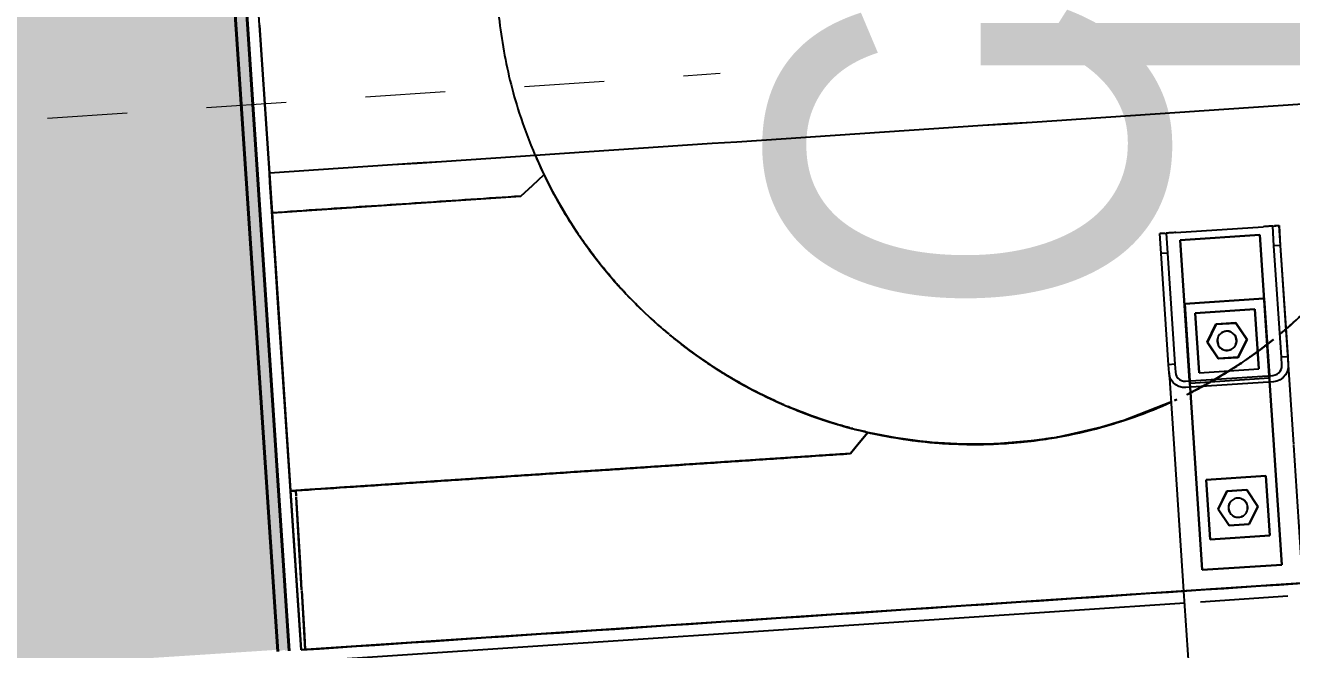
# Model space of a CAD drawing. Header units: metres. Extents: x -354 to -91, y 3 to 562.
# Drawn here: x -222.184 to -220.595, y 545.143 to 545.927 of the extents above; entities that cross this region are included whole.
import ezdxf

# ---------------------------------------------------------------- set-up
doc = ezdxf.new("R2010")
doc.units = ezdxf.units.M
doc.linetypes.add('JacobsGridLine', pattern=[0.0145, 0.01, -0.001, 0.0025, -0.001])
for name, color, linetype, lineweight in [('A-ANNO-NOTE', 7, 'Continuous', 9), ('A-GENM', 7, 'Continuous', 25), ('S-BEAM', 7, 'Continuous', 40), ('S-GRID', 7, 'Continuous', 9)]:
    doc.layers.add(name, color=color, linetype=linetype, lineweight=lineweight)
doc.styles.add('Arial Narrow_2', font='ARIALN.TTF', dxfattribs={"height": 0.0025})

# ---------------------------------------------------------------- blocks, each defined once
blk = doc.blocks.new('Foundations-Piles - Px-1200-66435275-DRG-2873034 - CONSTRUCTION SEQUENCE STAGE A8')
at = {"layer": 'A-GENM', "color": 9, "true_color": 0xbebebe}
for start, end in [(98.1818, 106.3636), (98.1818, 106.3636), (90, 98.1818), (90, 98.1818), (81.8182, 90), (81.8182, 90), (73.6364, 81.8182), (73.6364, 81.8182), (106.3636, 114.5455), (106.3636, 114.5455), (65.4545, 73.6364), (65.4545, 73.6364), (114.5455, 122.7273), (114.5455, 122.7273), (57.2727, 65.4545), (57.2727, 65.4545), (122.7273, 128.2031), (122.7273, 128.2031), (49.0909, 57.2727), (49.0909, 57.2727), (128.2132, 147.2727), (128.2132, 130.8448), (131.0714, 138.9381), (40.9091, 49.0909), (40.9091, 49.0909), (139.4167, 147.0378), (139.0909, 139.4167), (32.7273, 40.9091), (32.7273, 40.9091), (147.5551, 155.1676), (147.6999, 155.1449), (24.5455, 32.7273), (24.5455, 32.7273), (155.4545, 180), (155.9382, 163.2609), (155.4545, 155.9382), (16.3636, 24.5455), (16.3636, 24.5455), (164.1427, 171.3874), (163.6364, 164.1427), (163.2889, 163.6364), (8.1818, 16.3636), (8.1818, 16.3636), (172.3212, 179.5267), (171.8182, 172.3212), (171.3874, 171.8182), (0, 8.1818), (0, 8.1818), (179.5267, 180), (180, 180.4532), (180, 219.243), (351.8182, 0), (351.8182, 0), (180.4794, 185.4352), (185.4352, 188.9568), (188.9568, 193.5449), (343.6364, 351.8182), (343.6364, 351.8182), (193.5449, 196.9445), (335.4545, 343.6364), (335.4545, 343.6364), (196.9445, 201.697), (201.7592, 204.5455), (204.5455, 204.9312), (204.9312, 210.2919), (327.2727, 335.4545), (327.2727, 335.4545), (210.2919, 212.7273), (212.9171, 219.243), (319.0909, 327.2727), (319.0909, 327.2727), (219.6356, 219.9425), (219.6356, 219.9425), (221.2403, 221.774), (221.2403, 221.774), (310.9091, 319.0909), (312.0383, 319.0909), (221.774, 224.0325), (221.774, 224.0325), (224.2586, 224.8748), (224.2586, 224.8748), (224.8748, 226.9342), (224.8748, 226.9342), (226.9342, 228.8877), (226.9342, 229.0909), (229.0909, 231.2761), (229.0909, 231.2761), (302.7273, 310.9091), (308.7028, 312.0383), (231.2761, 231.5729), (231.2761, 232.7279), (231.5729, 232.7279), (304.1732, 308.7028), (232.7665, 233.5994), (232.7665, 233.5994), (234.6781, 235.6057), (234.6781, 235.6057), (235.6057, 236.8737), (235.6057, 253.6364), (236.8737, 239.7988), (294.5455, 302.7273), (300.7734, 304.1732), (240.067, 244.8605), (296.2941, 300.7734), (292.879, 296.2941), (244.8605, 248.2707), (286.3636, 294.5455), (288.5053, 292.879), (248.2707, 252.8482), (284.8126, 288.5053), (252.8482, 256.376), (253.6364, 269.2098), (256.376, 260.8371), (278.1818, 286.3636), (280.4936, 284.8126), (260.8371, 264.4363), (264.4363, 268.8272), (268.8272, 269.2098), (269.2098, 272.4234), (269.2098, 270), (270, 278.1818), (272.4723, 276.8189), (276.8189, 280.4936)]:
    blk.add_arc((0, 0), 0.6, start, end, dxfattribs=at)
blk = doc.blocks.new('StitchPour_RS36B_01 - StitchPour_RS36B_01-61148557-DRG-2873034 - CONSTRUCTION SEQUENCE STAGE A8')
at = {"layer": 'A-GENM', "color": 253, "true_color": 0xa3a3a3, "flags": 128}
for points in [[(145.6093, -1.7264), (145.6804, -1.7024), (145.7514, -1.6783), (145.8225, -1.6543), (145.8935, -1.6302), (145.9645, -1.6062), (146.0356, -1.5821), (146.1066, -1.5581), (146.1777, -1.5341)], [(146.1777, -1.5341), (146.1066, -1.5581), (146.0356, -1.5821), (145.9645, -1.6062)], [(145.9645, -1.6062), (145.8935, -1.6302), (145.8225, -1.6543), (145.7514, -1.6783), (145.6804, -1.7024), (145.6093, -1.7264)]]:
    blk.add_lwpolyline(points, dxfattribs=at)
at = {"layer": 'A-GENM', "color": 253, "true_color": 0xa3a3a3}
for points, knots in [([(146.9807, -3.9066), (146.9246, -3.741), (146.657, -2.9502), (146.3893, -2.1593), (146.1777, -1.5341)], [-0.1264831, -0.1264831, -0.1264831, -0.1264831, -0.1, 0, 0, 0, 0]), ([(145.6093, -1.7264), (145.7681, -2.1953), (146.0315, -2.9735), (146.2948, -3.7517), (146.3995, -4.0611)], [-1, -1, -1, -1, -0.925, -0.8755292, -0.8755292, -0.8755292, -0.8755292])]:
    blk.add_open_spline(points, degree=3, knots=knots, dxfattribs=at)
at = {"layer": 'A-GENM', "color": 9, "true_color": 0xbebebe}
for points in [[(146.4951, -2.472), (146.3893, -2.1593), (146.2835, -1.8467), (146.1777, -1.5341)], [(145.9268, -2.6642), (145.8731, -2.5057), (145.8195, -2.3472), (145.7658, -2.1887)], [(146.8126, -3.4098), (146.7068, -3.0972), (146.601, -2.7846), (146.4951, -2.472)], [(145.9653, -2.7781), (145.9525, -2.7401), (145.9396, -2.7022), (145.9268, -2.6642)], [(146.0068, -2.9007), (145.9951, -2.866), (145.9833, -2.8313), (145.9716, -2.7967)]]:
    blk.add_open_spline(points, degree=3, dxfattribs=at)
at = {"layer": 'A-GENM', "color": 253, "true_color": 0xa3a3a3}
blk.add_open_spline([(145.7658, -2.1887), (145.7137, -2.0346), (145.6615, -1.8805), (145.6093, -1.7264)], degree=3, dxfattribs=at)
blk = doc.blocks.new('Barrier-Precast-MPB-03-B - Typical-64000325-DRG-2873034 - CONSTRUCTION SEQUENCE STAGE A8')
at = {"layer": 'A-GENM', "color": 253, "true_color": 0xa3a3a3}
for p, q in [((-0.0151, 3.0748), (-0.0151, 4.1848)), ((0, 1.7204), (-0.0001, 4.1854)), ((-0.0001, 3.0748), (-0.0001, 4.1848)), ((-0.0151, 2.9454), (-0.0151, 3.0552)), ((-0.0001, 2.9454), (-0.0001, 3.0552))]:
    blk.add_line(p, q, dxfattribs=at)
blk = doc.blocks.new('Barrier-Bracket-Assembly-Type02 - bracket-67298898-DRG-2873034 - CONSTRUCTION SEQUENCE STAGE A8')
at = {"layer": 'A-GENM', "color": 253, "true_color": 0xa3a3a3}
for p, q in [((-1093.9126, 545.6654), (-1093.9046, 545.6659)), ((-1093.911, 545.6404), (-1093.9126, 545.6654)), ((-1093.9126, 545.6654), (-1093.9125, 545.6654)), ((-1093.9046, 545.6659), (-1093.9045, 545.666)), ((-1093.9046, 545.6659), (-1093.903, 545.641)), ((-1093.8925, 545.6668), (-1093.7828, 545.6741)), ((-1093.8925, 545.6668), (-1093.7828, 545.6741)), ((-1093.7709, 545.6748), (-1093.7629, 545.6754)), ((-1093.7708, 545.6749), (-1093.7709, 545.6748)), ((-1093.7693, 545.6499), (-1093.7709, 545.6748)), ((-1093.7628, 545.6754), (-1093.7629, 545.6754)), ((-1093.7629, 545.6754), (-1093.7613, 545.6504)), ((-1093.7445, 545.4007), (-1093.7628, 545.6754)), ((-1093.7613, 545.6504), (-1093.7693, 545.6499)), ((-1093.76, 545.5102), (-1093.7693, 545.6499)), ((-1093.7613, 545.6504), (-1093.752, 545.5107)), ((-1093.903, 545.641), (-1093.911, 545.6404)), ((-1093.9017, 545.5008), (-1093.911, 545.6404)), ((-1093.903, 545.641), (-1093.8937, 545.5013)), ((-1093.752, 545.5107), (-1093.76, 545.5102)), ((-1093.7593, 545.5002), (-1093.76, 545.5102)), ((-1093.752, 545.5107), (-1093.7513, 545.5008)), ((-1093.8937, 545.5013), (-1093.9017, 545.5008)), ((-1093.901, 545.4908), (-1093.9017, 545.5008)), ((-1093.901, 545.4908), (-1093.8827, 545.2165)), ((-1093.901, 545.4908), (-1093.901, 545.4908)), ((-1093.9002, 545.4864), (-1093.901, 545.4908)), ((-1093.8937, 545.5013), (-1093.893, 545.4913)), ((-1093.893, 545.4913), (-1093.8925, 545.4887)), ((-1093.893, 545.4913), (-1093.893, 545.4913)), ((-1093.8925, 545.4887), (-1093.8915, 545.4862)), ((-1093.7705, 545.4874), (-1093.7679, 545.4879)), ((-1093.7679, 545.4879), (-1093.7654, 545.489)), ((-1093.7654, 545.489), (-1093.7632, 545.4906)), ((-1093.7632, 545.4906), (-1093.7614, 545.4926)), ((-1093.7614, 545.4926), (-1093.7602, 545.4949)), ((-1093.7602, 545.4949), (-1093.7594, 545.4975)), ((-1093.7594, 545.4975), (-1093.7593, 545.5002)), ((-1093.7549, 545.488), (-1093.7578, 545.4846)), ((-1093.7527, 545.492), (-1093.7549, 545.488)), ((-1093.7515, 545.4963), (-1093.7527, 545.492)), ((-1093.7513, 545.5008), (-1093.7515, 545.4963)), ((-1093.8985, 545.4822), (-1093.9002, 545.4864)), ((-1093.8958, 545.4786), (-1093.8985, 545.4822)), ((-1093.8925, 545.4757), (-1093.8958, 545.4786)), ((-1093.8885, 545.4735), (-1093.8925, 545.4757)), ((-1093.8915, 545.4862), (-1093.8899, 545.484)), ((-1093.8899, 545.484), (-1093.8879, 545.4822)), ((-1093.8842, 545.4723), (-1093.8885, 545.4735)), ((-1093.8879, 545.4822), (-1093.8855, 545.481)), ((-1093.8855, 545.481), (-1093.8829, 545.4802)), ((-1093.8797, 545.4721), (-1093.8842, 545.4723)), ((-1093.8829, 545.4802), (-1093.8803, 545.4801)), ((-1093.8803, 545.4801), (-1093.7705, 545.4874)), ((-1093.77, 545.4795), (-1093.8797, 545.4721)), ((-1093.7656, 545.4803), (-1093.77, 545.4795)), ((-1093.7614, 545.482), (-1093.7656, 545.4803)), ((-1093.7578, 545.4846), (-1093.7614, 545.482)), ((-1093.7329, 545.2265), (-1093.7444, 545.3998)), ((-1093.7172, 544.9916), (-1093.7329, 545.2264)), ((-1093.8827, 545.2164), (-1093.867, 544.9816)), ((-1093.867, 544.9816), (-1093.8627, 544.917)), ((-1093.7129, 544.9271), (-1093.7172, 544.9916)), ((-1093.8626, 544.9171), (-1093.8627, 544.917)), ((-1093.8546, 544.9176), (-1093.8548, 544.9176)), ((-1093.8428, 544.9184), (-1093.733, 544.9257)), ((-1093.8428, 544.9184), (-1093.733, 544.9257)), ((-1093.733, 544.9257), (-1093.8426, 544.9184)), ((-1093.733, 544.9257), (-1093.8426, 544.9184)), ((-1093.721, 544.9265), (-1093.7209, 544.9266)), ((-1093.7131, 544.927), (-1093.7129, 544.9271))]:
    blk.add_line(p, q, dxfattribs=at)
for centre, major_axis, start_param, end_param in [((-1093.8925, 545.6668), (0.02, 0.0013), 2.355375, 3.140773), ((-1093.8925, 545.6668), (0.012, 0.0008), 2.878974, 3.140773), ((-1093.8925, 545.6668), (0.012, 0.0008), 2.617174, 2.878974), ((-1093.8925, 545.6668), (0.012, 0.0008), 2.355375, 2.617174), ((-1093.8925, 545.6668), (0.02, 0.0013), 1.876853, 2.011778), ((-1093.8925, 545.6668), (0.012, 0.0008), 2.093575, 2.355375), ((-1093.8925, 545.6668), (0.012, 0.0008), 1.831776, 2.093575), ((-1093.8925, 545.6668), (0.02, 0.0013), 1.570302, 1.727382), ((-1093.8925, 545.6668), (0.012, 0.0008), 1.569977, 1.831776), ((-1093.7828, 545.6741), (0.012, 0.0008), 1.308177, 1.569977), ((-1093.7828, 545.6741), (0.02, 0.0013), 1.413223, 1.569977), ((-1093.7828, 545.6741), (0.012, 0.0008), 1.046378, 1.308177), ((-1093.7828, 545.6741), (0.012, 0.0008), 0.784579, 1.046378), ((-1093.7828, 545.6741), (0.02, 0.0013), 1.129002, 1.263851), ((-1093.7828, 545.6741), (0.012, 0.0008), 0.522779, 0.784579), ((-1093.7828, 545.6741), (0.012, 0.0008), 0.26098, 0.522779), ((-1093.7828, 545.6741), (0.012, 0.0008), 0, 0.26098), ((-1093.7828, 545.6741), (0.02, 0.0013), 0, 0.784579), ((-1093.8428, 544.9184), (0.02, 0.0013), 3.141593, 3.402572), ((-1093.8426, 544.9184), (0.02, 0.0013), 2.371456, 3.140773), ((-1093.8428, 544.9184), (0.02, 0.0013), 3.402572, 3.664372), ((-1093.8428, 544.9184), (0.02, 0.0013), 3.664372, 3.926171), ((-1093.8428, 544.9184), (0.02, 0.0013), 3.926171, 4.187971), ((-1093.8426, 544.9184), (0.02, 0.0013), 2.194801, 2.355375), ((-1093.8428, 544.9184), (0.012, 0.0008), 3.141593, 3.402572), ((-1093.8426, 544.9184), (0.012, 0.0008), 2.093575, 3.140773), ((-1093.8428, 544.9184), (0.012, 0.0008), 3.402572, 3.664372), ((-1093.8426, 544.9184), (0.02, 0.0013), 2.093575, 2.162973), ((-1093.8428, 544.9184), (0.012, 0.0008), 3.664372, 4.187971), ((-1093.8428, 544.9184), (0.02, 0.0013), 4.187971, 4.44977), ((-1093.8426, 544.9184), (0.02, 0.0013), 1.876853, 2.011778), ((-1093.8428, 544.9184), (0.02, 0.0013), 4.44977, 4.711569), ((-1093.8428, 544.9184), (0.012, 0.0008), 4.44977, 4.711017), ((-1093.8426, 544.9184), (0.02, 0.0013), 1.580361, 1.727382), ((-1093.8426, 544.9184), (0.012, 0.0008), 1.58673, 1.831776), ((-1093.733, 544.9257), (0.02, 0.0013), 4.711569, 4.973369), ((-1093.733, 544.9257), (0.012, 0.0008), 4.711569, 4.973369), ((-1093.7329, 544.9258), (0.02, 0.0013), 1.413223, 1.569977), ((-1093.7329, 544.9258), (0.012, 0.0008), 1.308177, 1.569977), ((-1093.733, 544.9257), (0.02, 0.0013), 4.973369, 5.235168), ((-1093.733, 544.9257), (0.012, 0.0008), 5.235168, 5.496968), ((-1093.7329, 544.9258), (0.012, 0.0008), 0.784579, 1.046378), ((-1093.7329, 544.9258), (0.02, 0.0013), 1.129002, 1.263851), ((-1093.733, 544.9257), (0.012, 0.0008), 5.496968, 5.758767), ((-1093.7329, 544.9258), (0.012, 0.0008), 0, 0.784579), ((-1093.733, 544.9257), (0.02, 0.0013), 5.235168, 5.496968), ((-1093.733, 544.9257), (0.012, 0.0008), 5.758767, 6.282366), ((-1093.7329, 544.9258), (0.02, 0.0013), 0.79694, 0.946475), ((-1093.733, 544.9257), (0.02, 0.0013), 5.496968, 5.758767), ((-1093.7329, 544.9258), (0.02, 0.0013), 0.538336, 0.784579), ((-1093.733, 544.9257), (0.02, 0.0013), 5.758767, 6.020566), ((-1093.7329, 544.9258), (0.02, 0.0013), 0, 0.522779), ((-1093.733, 544.9257), (0.02, 0.0013), 6.020566, 6.282366)]:
    blk.add_ellipse(centre, major_axis=major_axis, ratio=0.000221, start_param=start_param, end_param=end_param, dxfattribs=at)
blk = doc.blocks.new('Barrier-Bracket-Bolt-Installation - Bolt-V32-DRG-2873034 - CONSTRUCTION SEQUENCE STAGE A8')
at = {"layer": 'A-GENM', "color": 9, "true_color": 0xbebebe}
for p, q in [((-1093.7818, 545.5841), (-1093.8812, 545.5774)), ((-1093.8812, 545.5774), (-1093.7818, 545.5841)), ((-1093.7814, 545.5841), (-1093.7749, 545.4868)), ((-1093.7749, 545.4868), (-1093.7814, 545.5841)), ((-1093.7814, 545.5841), (-1093.7814, 545.5841)), ((-1093.8812, 545.5774), (-1093.8812, 545.5774)), ((-1093.8812, 545.5774), (-1093.8747, 545.4805)), ((-1093.8747, 545.4805), (-1093.8812, 545.5774)), ((-1093.8747, 545.4805), (-1093.8745, 545.4776)), ((-1093.8745, 545.4776), (-1093.8747, 545.4805)), ((-1093.8745, 545.4776), (-1093.7751, 545.4843)), ((-1093.8745, 545.4776), (-1093.7751, 545.4843)), ((-1093.8745, 545.4776), (-1093.8745, 545.4776)), ((-1093.7749, 545.4868), (-1093.7748, 545.4843)), ((-1093.7748, 545.4843), (-1093.7749, 545.4868)), ((-1093.7748, 545.4843), (-1093.7748, 545.4843))]:
    blk.add_line(p, q, dxfattribs=at)
at = {"layer": 'A-GENM', "color": 253, "true_color": 0xa3a3a3}
for p, q in [((-1093.7934, 545.5707), (-1093.8682, 545.5657)), ((-1093.8682, 545.5657), (-1093.7934, 545.5707)), ((-1093.7934, 545.5707), (-1093.7884, 545.4958)), ((-1093.7884, 545.4958), (-1093.7934, 545.5707)), ((-1093.7934, 545.5707), (-1093.7934, 545.5707)), ((-1093.8682, 545.5657), (-1093.8682, 545.5657)), ((-1093.8682, 545.5657), (-1093.8632, 545.4908)), ((-1093.8633, 545.4908), (-1093.8682, 545.5657)), ((-1093.8633, 545.4908), (-1093.7884, 545.4958)), ((-1093.8632, 545.4908), (-1093.8633, 545.4908)), ((-1093.8632, 545.4908), (-1093.7884, 545.4958)), ((-1093.7884, 545.4958), (-1093.7884, 545.4958))]:
    blk.add_line(p, q, dxfattribs=at)
blk = doc.blocks.new('Barrier-Bracket-Plate - BarrierPlate-V33-DRG-2873034 - CONSTRUCTION SEQUENCE STAGE A8')
at = {"layer": 'A-GENM', "color": 253, "true_color": 0xa3a3a3}
for p, q in [((-1093.8868, 545.6571), (-1093.7871, 545.6638)), ((-1093.7871, 545.6638), (-1093.8868, 545.6571)), ((-1093.7871, 545.6638), (-1093.7753, 545.4868)), ((-1093.7753, 545.4868), (-1093.7871, 545.6638)), ((-1093.7871, 545.6638), (-1093.7871, 545.6638)), ((-1093.8751, 545.4805), (-1093.8868, 545.6571)), ((-1093.8868, 545.6571), (-1093.8751, 545.4805)), ((-1093.8868, 545.6571), (-1093.8868, 545.6571)), ((-1093.8745, 545.4729), (-1093.8751, 545.4805)), ((-1093.8751, 545.4805), (-1093.8746, 545.4729)), ((-1093.8592, 545.2431), (-1093.8745, 545.4725)), ((-1093.8745, 545.4725), (-1093.8592, 545.2431)), ((-1093.7753, 545.4868), (-1093.7695, 545.4)), ((-1093.7695, 545.4), (-1093.7753, 545.4868)), ((-1093.7595, 545.2497), (-1093.7695, 545.3998)), ((-1093.7694, 545.3998), (-1093.7594, 545.2497)), ((-1093.7595, 545.2497), (-1093.8592, 545.2431)), ((-1093.8592, 545.2431), (-1093.7595, 545.2497)), ((-1093.7594, 545.2497), (-1093.7595, 545.2497)), ((-1093.8592, 545.2431), (-1093.8592, 545.2431))]:
    blk.add_line(p, q, dxfattribs=at)
blk = doc.blocks.new('Barrier-Bracket-Bolt-Levelling - Bolt-V34-DRG-2873034 - CONSTRUCTION SEQUENCE STAGE A8')
at = {"layer": 'A-GENM', "color": 253, "true_color": 0xa3a3a3}
for p, q in [((-1093.8542, 545.3562), (-1093.7794, 545.3611)), ((-1093.7794, 545.3611), (-1093.8542, 545.3562)), ((-1093.7794, 545.3611), (-1093.7744, 545.2863)), ((-1093.7744, 545.2863), (-1093.7794, 545.3611)), ((-1093.7794, 545.3611), (-1093.7794, 545.3611)), ((-1093.8492, 545.2813), (-1093.8542, 545.3562)), ((-1093.8542, 545.3562), (-1093.8492, 545.2813)), ((-1093.8542, 545.3562), (-1093.8542, 545.3562)), ((-1093.7744, 545.2863), (-1093.8492, 545.2813)), ((-1093.8492, 545.2813), (-1093.7744, 545.2863)), ((-1093.8492, 545.2813), (-1093.8492, 545.2813)), ((-1093.7744, 545.2863), (-1093.7744, 545.2863))]:
    blk.add_line(p, q, dxfattribs=at)
blk = doc.blocks.new('ConnectionBolt - bolt-V35-DRG-2873034 - CONSTRUCTION SEQUENCE STAGE A8')
at = {"layer": 'A-GENM', "color": 9, "true_color": 0xbebebe}
for p, q in [((-1093.817, 545.5532), (-1093.8419, 545.5516)), ((-1093.8419, 545.5516), (-1093.8418, 545.5516)), ((-1093.8418, 545.5516), (-1093.817, 545.5532)), ((-1093.817, 545.5532), (-1093.8031, 545.5325)), ((-1093.8031, 545.5325), (-1093.817, 545.5532)), ((-1093.817, 545.5532), (-1093.817, 545.5532)), ((-1093.8528, 545.5293), (-1093.8421, 545.551)), ((-1093.8421, 545.551), (-1093.8528, 545.5293)), ((-1093.8529, 545.5292), (-1093.8528, 545.5292)), ((-1093.8393, 545.509), (-1093.8526, 545.5289)), ((-1093.8526, 545.5289), (-1093.8393, 545.509)), ((-1093.8241, 545.5195), (-1093.8241, 545.5195)), ((-1093.8031, 545.5325), (-1093.8141, 545.5101)), ((-1093.8141, 545.5101), (-1093.8031, 545.5325)), ((-1093.8031, 545.5325), (-1093.8031, 545.5325)), ((-1093.8146, 545.5101), (-1093.839, 545.5085)), ((-1093.839, 545.5085), (-1093.8146, 545.5101)), ((-1093.839, 545.5085), (-1093.839, 545.5085)), ((-1093.8141, 545.5101), (-1093.8141, 545.5101))]:
    blk.add_line(p, q, dxfattribs=at)
at = {"layer": 'A-GENM', "color": 253, "true_color": 0xa3a3a3}
for p, q in [((-1093.8319, 545.5422), (-1093.8323, 545.5421)), ((-1093.8322, 545.5421), (-1093.8323, 545.5421)), ((-1093.8245, 545.5194), (-1093.8241, 545.5195)), ((-1093.8245, 545.5194), (-1093.8245, 545.5194))]:
    blk.add_line(p, q, dxfattribs=at)
for start_param, end_param in [(0.784333, 1.046133), (0.522552, 0.784351), (0.260723, 0.522522), (0.000057, 0.260777), (6.020323, 6.282122), (5.758507, 6.020306), (5.496746, 5.758545), (5.234946, 5.496745), (4.973112, 5.234911), (4.711336, 4.973136), (1.046101, 1.3079), (1.307905, 1.569704), (1.569703, 1.831502), (1.831519, 2.093318), (2.093322, 2.355122), (2.355088, 2.616888), (3.141595, 3.402316), (3.402315, 3.664115), (3.664124, 3.925923), (3.925908, 4.187707), (4.449508, 4.711308), (4.187711, 4.44951), (2.616897, 2.878696), (2.878683, 3.140482)]:
    blk.add_ellipse((-1093.8284, 545.5307), major_axis=(-0.0039, 0.0114), ratio=1, start_param=start_param, end_param=end_param, dxfattribs=at)
at = {"layer": 'A-GENM', "color": 9, "true_color": 0xbebebe}
for start_param, end_param in [(0.03358, 0.26071), (6.057206, 6.283172), (5.779831, 6.020294), (5.5201, 5.758471), (4.711306, 4.944855), (1.307903, 1.569703), (2.093348, 2.355147), (3.14158, 3.370257), (3.93183, 4.186302), (4.449475, 4.694696), (4.187711, 4.440891), (2.616949, 2.878749), (2.878734, 3.113154)]:
    blk.add_ellipse((-1093.828, 545.5309), major_axis=(-0.0039, 0.0114), ratio=1, start_param=start_param, end_param=end_param, dxfattribs=at)
blk = doc.blocks.new('ConnectionNut - nut-V36-DRG-2873034 - CONSTRUCTION SEQUENCE STAGE A8')
at = {"layer": 'A-GENM', "color": 253, "true_color": 0xa3a3a3}
for p, q in [((-1093.8422, 545.5515), (-1093.8532, 545.5291)), ((-1093.8532, 545.5291), (-1093.8422, 545.5514)), ((-1093.8422, 545.5515), (-1093.8173, 545.5531)), ((-1093.8173, 545.5531), (-1093.8422, 545.5515)), ((-1093.8422, 545.5515), (-1093.8422, 545.5515)), ((-1093.8173, 545.5531), (-1093.8034, 545.5324)), ((-1093.8034, 545.5324), (-1093.8173, 545.5531)), ((-1093.8173, 545.5531), (-1093.8173, 545.5531)), ((-1093.8322, 545.5421), (-1093.8321, 545.5421)), ((-1093.8322, 545.5421), (-1093.8322, 545.5421)), ((-1093.8532, 545.5291), (-1093.8532, 545.5291)), ((-1093.8532, 545.529), (-1093.8393, 545.5084)), ((-1093.8393, 545.5085), (-1093.8531, 545.529)), ((-1093.8034, 545.5324), (-1093.8144, 545.51)), ((-1093.8144, 545.51), (-1093.8034, 545.5324)), ((-1093.8034, 545.5324), (-1093.8034, 545.5324)), ((-1093.8145, 545.51), (-1093.8393, 545.5084)), ((-1093.8393, 545.5084), (-1093.8145, 545.51)), ((-1093.8393, 545.5084), (-1093.8393, 545.5084)), ((-1093.8244, 545.5194), (-1093.8244, 545.5194)), ((-1093.8244, 545.5194), (-1093.8244, 545.5194)), ((-1093.8144, 545.51), (-1093.8144, 545.51))]:
    blk.add_line(p, q, dxfattribs=at)
for start_param, end_param in [(0.784852, 1.046128), (0.785892, 1.046151), (0.524285, 0.78433), (0.005252, 0.260721), (0.003616, 0.260703), (6.024673, 6.282119), (6.026165, 6.282133), (5.766644, 6.020265), (5.765226, 6.0203), (5.502734, 5.758497), (5.50121, 5.758503), (5.240376, 5.496699), (5.240056, 5.496726), (4.711285, 4.967892), (4.711328, 4.969252), (1.046602, 1.307905), (1.046137, 1.307936), (1.308455, 1.569748), (1.307912, 2.09331), (1.570293, 1.798502), (1.832186, 2.353383), (2.09331, 2.349979), (2.355133, 2.610896), (2.355112, 2.612405), (3.141587, 3.397544), (3.14158, 3.39592), (3.664111, 3.924156), (3.664102, 3.923551), (3.926969, 4.187153), (3.92592, 4.186179), (4.449493, 4.708245), (4.44953, 4.709055), (4.187706, 4.447921), (4.187711, 4.448328), (2.616908, 2.872977), (2.616904, 2.874426), (2.878701, 3.134668), (2.878734, 3.13618)]:
    blk.add_ellipse((-1093.8283, 545.5308), major_axis=(-0.0039, 0.0114), ratio=1, start_param=start_param, end_param=end_param, dxfattribs=at)
blk = doc.blocks.new('ConnectionNut - nut-V37-DRG-2873034 - CONSTRUCTION SEQUENCE STAGE A8')
at = {"layer": 'A-GENM', "color": 253, "true_color": 0xa3a3a3}
for p, q in [((-1093.8532, 545.5291), (-1093.8422, 545.5515)), ((-1093.8422, 545.5515), (-1093.8532, 545.5291)), ((-1093.8422, 545.5515), (-1093.8173, 545.5531)), ((-1093.8173, 545.5531), (-1093.8422, 545.5515)), ((-1093.8422, 545.5515), (-1093.8422, 545.5515)), ((-1093.8173, 545.5531), (-1093.8034, 545.5324)), ((-1093.8035, 545.5324), (-1093.8173, 545.5531)), ((-1093.8173, 545.5531), (-1093.8173, 545.5531)), ((-1093.8322, 545.5421), (-1093.8322, 545.5421)), ((-1093.8322, 545.5421), (-1093.8322, 545.5421)), ((-1093.8393, 545.5084), (-1093.8532, 545.5291)), ((-1093.8532, 545.5291), (-1093.8394, 545.5084)), ((-1093.8532, 545.5291), (-1093.8532, 545.5291)), ((-1093.8145, 545.51), (-1093.8035, 545.5324)), ((-1093.8034, 545.5324), (-1093.8144, 545.51)), ((-1093.8035, 545.5324), (-1093.8034, 545.5324)), ((-1093.8394, 545.5084), (-1093.8145, 545.51)), ((-1093.8393, 545.5084), (-1093.8394, 545.5084)), ((-1093.8145, 545.51), (-1093.8393, 545.5084)), ((-1093.8244, 545.5194), (-1093.8245, 545.5194)), ((-1093.8245, 545.5194), (-1093.8245, 545.5194)), ((-1093.8145, 545.51), (-1093.8144, 545.51))]:
    blk.add_line(p, q, dxfattribs=at)
for start_param, end_param in [(0.784825, 1.046101), (0.784333, 1.046133), (0.523135, 0.784339), (0.522518, 0.784318), (0.262675, 0.522544), (0.260709, 0.522508), (0.000475, 0.260708), (6.283167, 6.543888), (6.021804, 6.282125), (6.020297, 6.282097), (5.762413, 6.020312), (5.760936, 6.020287), (5.498229, 5.758498), (5.496699, 5.758498), (5.234915, 5.496714), (5.236665, 5.496722), (4.97311, 5.23425), (4.973111, 5.23491), (4.711324, 4.97257), (4.71132, 4.97312), (1.046624, 1.307927), (1.046118, 1.307917), (1.308454, 1.569748), (1.307945, 1.569744), (1.570271, 1.831517), (1.569707, 1.831506), (1.832168, 2.353365), (1.83153, 2.09333), (2.093312, 2.355111), (2.355117, 2.615386), (2.355135, 2.616935), (3.141616, 3.402337), (3.141612, 3.400715), (3.402322, 3.662192), (3.40234, 3.664139), (3.664113, 3.925317), (3.664116, 3.925916), (3.925922, 4.187198), (3.925908, 4.187708), (4.44952, 4.710814), (4.44949, 4.71129), (4.187702, 4.449005), (4.187702, 4.449501), (2.616913, 2.87726), (2.616923, 2.878722), (2.878728, 3.139049), (2.87873, 3.14053)]:
    blk.add_ellipse((-1093.8283, 545.5307), major_axis=(-0.0039, 0.0114), ratio=1, start_param=start_param, end_param=end_param, dxfattribs=at)
blk = doc.blocks.new('ConnectionBolt - bolt-V38-DRG-2873034 - CONSTRUCTION SEQUENCE STAGE A8')
at = {"layer": 'A-GENM', "color": 253, "true_color": 0xa3a3a3}
for p, q in [((-1093.8283, 545.3419), (-1093.8393, 545.3195)), ((-1093.8393, 545.3195), (-1093.8283, 545.3419)), ((-1093.8034, 545.3436), (-1093.8283, 545.3419)), ((-1093.8283, 545.3419), (-1093.8034, 545.3436)), ((-1093.8283, 545.3419), (-1093.8283, 545.3419)), ((-1093.8182, 545.3326), (-1093.8183, 545.3326)), ((-1093.8182, 545.3326), (-1093.8183, 545.3326)), ((-1093.8182, 545.3326), (-1093.8182, 545.3326)), ((-1093.7895, 545.3229), (-1093.8034, 545.3436)), ((-1093.8034, 545.3436), (-1093.7895, 545.3229)), ((-1093.8034, 545.3436), (-1093.8034, 545.3436)), ((-1093.8393, 545.3195), (-1093.8254, 545.2988)), ((-1093.8254, 545.2988), (-1093.8393, 545.3195)), ((-1093.8393, 545.3195), (-1093.8393, 545.3195)), ((-1093.8005, 545.3005), (-1093.7895, 545.3229)), ((-1093.7895, 545.3229), (-1093.8005, 545.3005)), ((-1093.7895, 545.3229), (-1093.7895, 545.3229)), ((-1093.8254, 545.2988), (-1093.8005, 545.3005)), ((-1093.8005, 545.3005), (-1093.8254, 545.2988)), ((-1093.8254, 545.2988), (-1093.8254, 545.2988)), ((-1093.8105, 545.3098), (-1093.8104, 545.3099)), ((-1093.8105, 545.3098), (-1093.8105, 545.3098)), ((-1093.8104, 545.3099), (-1093.8104, 545.3099)), ((-1093.8005, 545.3005), (-1093.8005, 545.3005))]:
    blk.add_line(p, q, dxfattribs=at)
for centre, start_param, end_param in [((-1093.8144, 545.3212), 0.522552, 0.784351), ((-1093.8143, 545.3212), 0.523626, 0.784322), ((-1093.8144, 545.3212), 0.260749, 0.522548), ((-1093.8144, 545.3212), 0.00004, 0.260761), ((-1093.8143, 545.3212), 0.001869, 0.260724), ((-1093.8144, 545.3212), 6.020316, 6.282115), ((-1093.8143, 545.3212), 6.027851, 6.282121), ((-1093.8144, 545.3212), 5.758535, 6.020335), ((-1093.8143, 545.3212), 5.76121, 6.020319), ((-1093.8144, 545.3212), 5.497588, 5.758538), ((-1093.8143, 545.3212), 5.503137, 5.758528), ((-1093.8144, 545.3212), 5.234946, 5.496745), ((-1093.8143, 545.3212), 5.238143, 5.496716), ((-1093.8144, 545.3212), 4.973136, 5.234935), ((-1093.8143, 545.3212), 4.973141, 5.233718), ((-1093.8144, 545.3212), 1.046119, 1.307919), ((-1093.8144, 545.3212), 1.307905, 1.569704), ((-1093.8143, 545.3212), 1.047029, 1.307909), ((-1093.8143, 545.3212), 1.308848, 1.569711), ((-1093.8144, 545.3212), 0.784298, 1.046098), ((-1093.8143, 545.3212), 0.785272, 1.046102), ((-1093.8144, 545.3212), 1.569719, 1.831518), ((-1093.8143, 545.3212), 1.57073, 1.831505), ((-1093.8144, 545.3212), 1.831493, 2.093292), ((-1093.8143, 545.3212), 1.832723, 2.348691), ((-1093.8144, 545.3212), 3.402287, 3.664087), ((-1093.8144, 545.3212), 3.664098, 3.925897), ((-1093.8143, 545.3212), 3.664119, 3.924815), ((-1093.8144, 545.3212), 4.711295, 4.973094), ((-1093.8143, 545.3212), 4.711308, 4.972083), ((-1093.8144, 545.3212), 3.925931, 4.187731), ((-1093.8143, 545.3212), 3.925931, 4.186761), ((-1093.8144, 545.3212), 4.449516, 4.711315), ((-1093.8143, 545.3212), 4.44951, 4.710374), ((-1093.8144, 545.3212), 4.187691, 4.44949), ((-1093.8143, 545.3212), 4.187735, 4.448614), ((-1093.8144, 545.3212), 2.093297, 2.354247), ((-1093.8144, 545.3212), 2.3551, 2.6169), ((-1093.8143, 545.3212), 2.355087, 2.614052), ((-1093.8144, 545.3212), 2.616867, 2.878667), ((-1093.8143, 545.3212), 2.616888, 2.871289), ((-1093.8144, 545.3212), 2.878697, 3.140497), ((-1093.8143, 545.3212), 2.878687, 3.132957), ((-1093.8144, 545.3212), 3.141575, 3.402295), ((-1093.8143, 545.3212), 3.141601, 3.399326)]:
    blk.add_ellipse(centre, major_axis=(-0.0039, 0.0114), ratio=1, start_param=start_param, end_param=end_param, dxfattribs=at)
blk = doc.blocks.new('ConnectionNut - nut-V39-DRG-2873034 - CONSTRUCTION SEQUENCE STAGE A8')
at = {"layer": 'A-GENM', "color": 253, "true_color": 0xa3a3a3}
for p, q in [((-1093.8282, 545.3419), (-1093.8392, 545.3196)), ((-1093.8392, 545.3196), (-1093.8282, 545.3419)), ((-1093.8034, 545.3436), (-1093.8282, 545.3419)), ((-1093.8282, 545.3419), (-1093.8034, 545.3436)), ((-1093.8282, 545.3419), (-1093.8282, 545.3419)), ((-1093.8182, 545.3326), (-1093.8182, 545.3326)), ((-1093.8182, 545.3326), (-1093.8182, 545.3326)), ((-1093.7894, 545.3229), (-1093.8033, 545.3436)), ((-1093.8033, 545.3436), (-1093.7894, 545.3229)), ((-1093.8033, 545.3436), (-1093.8033, 545.3436)), ((-1093.8392, 545.3196), (-1093.8254, 545.2989)), ((-1093.8254, 545.2989), (-1093.8392, 545.3196)), ((-1093.8392, 545.3196), (-1093.8392, 545.3196)), ((-1093.8004, 545.3005), (-1093.7894, 545.3229)), ((-1093.7894, 545.3229), (-1093.8004, 545.3005)), ((-1093.7894, 545.3229), (-1093.7894, 545.3229)), ((-1093.8253, 545.2988), (-1093.8005, 545.3005)), ((-1093.8005, 545.3005), (-1093.8253, 545.2988)), ((-1093.8253, 545.2988), (-1093.8253, 545.2988)), ((-1093.8105, 545.3099), (-1093.8104, 545.3099)), ((-1093.8104, 545.3099), (-1093.8104, 545.3099)), ((-1093.8004, 545.3005), (-1093.8004, 545.3005))]:
    blk.add_line(p, q, dxfattribs=at)
for start_param, end_param in [(0.260761, 0.78436), (0.523135, 0.784339), (0.262667, 0.522536), (0.000044, 0.260765), (0.000501, 0.260734), (6.02514, 6.282148), (6.026578, 6.282108), (5.758526, 6.020325), (5.75994, 6.020287), (5.501121, 5.758534), (5.502168, 5.75849), (4.449472, 5.496669), (5.236641, 5.496699), (4.973085, 5.234224), (0.784363, 1.569761), (1.04661, 1.307912), (1.308434, 1.569727), (0.784825, 1.046101), (1.56974, 2.093339), (1.570273, 1.831519), (1.83219, 2.34965), (3.4023, 3.925899), (3.402317, 3.662187), (3.664089, 3.925293), (4.711299, 4.972546), (3.925873, 4.449472), (3.925876, 4.187152), (4.44952, 4.710814), (4.187702, 4.449005), (2.093333, 2.350746), (2.355154, 2.615423), (2.3551, 2.6169), (2.616929, 2.872568), (2.616907, 2.873998), (2.878668, 3.135676), (2.878678, 3.134207), (3.141575, 3.402295), (3.141614, 3.400717)]:
    blk.add_ellipse((-1093.8143, 545.3212), major_axis=(-0.0039, 0.0114), ratio=1, start_param=start_param, end_param=end_param, dxfattribs=at)
blk = doc.blocks.new('T2DPAA-T2D-C3S-RS-M3D-100334_rvt-1-DRG-2873034 - CONSTRUCTION SEQUENCE STAGE A8')
at = {"layer": 'A-GENM', "color": 9, "true_color": 0xbebebe}
for p, q in [((-1095.0423, 545.927), (-1095.0299, 545.7413)), ((-1094.6999, 545.7259), (-1094.6853, 545.7394)), ((-1094.6853, 545.7394), (-1094.6999, 545.7259)), ((-1094.777, 545.7082), (-1094.7145, 545.7124)), ((-1094.7145, 545.7124), (-1094.6999, 545.7259)), ((-1094.6999, 545.7259), (-1094.7145, 545.7124)), ((-1095.0266, 545.6915), (-1094.9642, 545.6957)), ((-1094.9642, 545.6957), (-1094.9018, 545.6999)), ((-1094.9018, 545.6999), (-1094.8394, 545.704)), ((-1094.8394, 545.704), (-1094.777, 545.7082)), ((-1095.0219, 545.6217), (-1095.0266, 545.6915)), ((-1095.0266, 545.6915), (-1095.0219, 545.6217)), ((-1095.0173, 545.5518), (-1095.0219, 545.6217)), ((-1095.0219, 545.6217), (-1095.0173, 545.5518)), ((-1095.0126, 545.482), (-1095.0173, 545.5518)), ((-1095.0173, 545.5518), (-1095.0126, 545.482)), ((-1093.7471, 545.5519), (-1093.754, 545.5458)), ((-1093.754, 545.5458), (-1093.7614, 545.5396)), ((-1093.7867, 545.5196), (-1093.7892, 545.5178)), ((-1093.7772, 545.5269), (-1093.7867, 545.5196)), ((-1093.77, 545.5325), (-1093.7769, 545.5271)), ((-1093.7892, 545.5178), (-1093.8051, 545.5064)), ((-1093.8264, 545.4925), (-1093.845, 545.4812)), ((-1093.8115, 545.5021), (-1093.8264, 545.4925)), ((-1095.008, 545.4121), (-1095.0126, 545.482)), ((-1095.0126, 545.482), (-1095.008, 545.4121)), ((-1093.853, 545.4767), (-1093.8739, 545.4656)), ((-1093.845, 545.4812), (-1093.8507, 545.478)), ((-1093.8911, 545.4572), (-1093.894, 545.4559)), ((-1093.8739, 545.4656), (-1093.8788, 545.4631)), ((-1093.8977, 545.4542), (-1093.9575, 545.4309)), ((-1093.9595, 545.4302), (-1093.9858, 545.4223)), ((-1095.0033, 545.3423), (-1095.008, 545.4121)), ((-1095.008, 545.4121), (-1095.0071, 545.3998)), ((-1094.279, 545.4158), (-1094.3007, 545.3892)), ((-1094.279, 545.4158), (-1094.2898, 545.4025)), ((-1094.2898, 545.4025), (-1094.279, 545.4158)), ((-1094.279, 545.4158), (-1094.2898, 545.4025)), ((-1094.2436, 545.4089), (-1094.279, 545.4158)), ((-1094.2072, 545.404), (-1094.2436, 545.4089)), ((-1094.0476, 545.4087), (-1094.0734, 545.4051)), ((-1094.0427, 545.4096), (-1094.0452, 545.4091)), ((-1095.0071, 545.3991), (-1095.0033, 545.3423)), ((-1094.2898, 545.4025), (-1094.3007, 545.3892)), ((-1094.3007, 545.3892), (-1094.2898, 545.4025)), ((-1094.2898, 545.4025), (-1094.3007, 545.3892)), ((-1094.1236, 545.4011), (-1094.1592, 545.4009)), ((-1094.3007, 545.3892), (-1094.9967, 545.3427)), ((-1094.9967, 545.3427), (-1094.9962, 545.3358)), ((-1094.9962, 545.3358), (-1094.9967, 545.3427)), ((-1094.9894, 545.2182), (-1094.9962, 545.3344)), ((-1094.9893, 545.2174), (-1094.986, 545.1607)), ((-1094.985, 545.143), (-1094.9893, 545.2174)), ((-1094.986, 545.1607), (-1094.985, 545.143))]:
    blk.add_line(p, q, dxfattribs=at)
at = {"layer": 'A-GENM', "color": 253, "true_color": 0xa3a3a3}
for p, q in [((-1095.0292, 545.7302), (-1095.0299, 545.7413)), ((-1095.016, 545.5334), (-1095.0292, 545.7302)), ((-1095.0029, 545.3366), (-1095.016, 545.5334)), ((-1094.99, 545.1426), (-1095.0029, 545.3366))]:
    blk.add_line(p, q, dxfattribs=at)
at = {"layer": 'A-GENM', "color": 253, "true_color": 0xa3a3a3, "flags": 128}
blk.add_lwpolyline([(-1095.0299, 545.7413), (-1095.0423, 545.927), (-1095.0554, 546.1238), (-1095.0685, 546.3206), (-1095.0816, 546.5173), (-1095.0948, 546.7141)], dxfattribs=at)
at = {"layer": 'A-GENM', "color": 9, "true_color": 0xbebebe, "flags": 128}
for points in [[(-1095.0299, 545.7413), (-1095.0292, 545.7302), (-1095.016, 545.5334)], [(-1095.016, 545.5334), (-1095.0029, 545.3366), (-1094.99, 545.1426)], [(-1093.9858, 545.4223), (-1094.0363, 545.4107), (-1094.0405, 545.4099)], [(-1094.1592, 545.4009), (-1094.1986, 545.4031), (-1094.2072, 545.404)], [(-1094.074, 545.405), (-1094.1172, 545.4014), (-1094.1236, 545.4011)], [(-1094.9962, 545.3344), (-1094.9913, 545.2517), (-1094.9894, 545.2182)]]:
    blk.add_lwpolyline(points, dxfattribs=at)
at = {"layer": 'A-GENM', "color": 9, "true_color": 0xbebebe}
for points in [[(-1094.6836, 545.736), (-1094.6781, 545.7247), (-1094.6722, 545.7137), (-1094.666, 545.7028)], [(-1094.666, 545.7028), (-1094.6722, 545.7137), (-1094.6781, 545.7247), (-1094.6836, 545.736)], [(-1094.7145, 545.7124), (-1094.7353, 545.711), (-1094.7561, 545.7096), (-1094.777, 545.7082)], [(-1094.9642, 545.6957), (-1094.985, 545.6943), (-1095.0058, 545.6929), (-1095.0266, 545.6915)], [(-1094.9018, 545.6999), (-1094.9226, 545.6985), (-1094.9434, 545.6971), (-1094.9642, 545.6957)], [(-1094.8394, 545.704), (-1094.8602, 545.7026), (-1094.881, 545.7012), (-1094.9018, 545.6999)], [(-1094.777, 545.7082), (-1094.7978, 545.7068), (-1094.8186, 545.7054), (-1094.8394, 545.704)], [(-1094.666, 545.7028), (-1094.6592, 545.6909), (-1094.6519, 545.6792), (-1094.6443, 545.6677)], [(-1094.6443, 545.6677), (-1094.6519, 545.6792), (-1094.6592, 545.6909), (-1094.666, 545.7028)], [(-1094.6443, 545.6677), (-1094.6436, 545.6667), (-1094.643, 545.6657), (-1094.6423, 545.6647)], [(-1094.6423, 545.6647), (-1094.643, 545.6657), (-1094.6436, 545.6667), (-1094.6443, 545.6677)], [(-1094.6395, 545.6606), (-1094.6333, 545.6516), (-1094.6269, 545.6428), (-1094.6202, 545.6341)], [(-1094.6202, 545.6341), (-1094.6123, 545.6239), (-1094.604, 545.6138), (-1094.5954, 545.6041)], [(-1094.5954, 545.6041), (-1094.604, 545.6138), (-1094.6123, 545.6239), (-1094.6202, 545.6341)], [(-1094.5938, 545.6023), (-1094.5926, 545.6009), (-1094.5913, 545.5995), (-1094.59, 545.5981)], [(-1094.59, 545.5981), (-1094.5913, 545.5995), (-1094.5926, 545.6009), (-1094.5938, 545.6023)], [(-1094.59, 545.5981), (-1094.5888, 545.5967), (-1094.5875, 545.5954), (-1094.5863, 545.594)], [(-1094.5863, 545.594), (-1094.5875, 545.5954), (-1094.5888, 545.5967), (-1094.59, 545.5981)], [(-1094.5853, 545.593), (-1094.5788, 545.586), (-1094.5722, 545.5791), (-1094.5654, 545.5724)], [(-1094.5654, 545.5724), (-1094.5722, 545.5791), (-1094.5788, 545.586), (-1094.5853, 545.593)], [(-1094.5654, 545.5724), (-1094.5555, 545.5628), (-1094.5454, 545.5535), (-1094.5349, 545.5445)], [(-1094.5349, 545.5445), (-1094.5454, 545.5535), (-1094.5555, 545.5628), (-1094.5654, 545.5724)], [(-1093.7471, 545.5519), (-1093.7494, 545.5498), (-1093.7518, 545.5477), (-1093.7542, 545.5457)], [(-1094.5349, 545.5445), (-1094.5329, 545.5428), (-1094.5308, 545.5411), (-1094.5288, 545.5394)], [(-1094.5288, 545.5394), (-1094.5308, 545.5411), (-1094.5329, 545.5428), (-1094.5349, 545.5445)], [(-1094.5276, 545.5384), (-1094.5266, 545.5376), (-1094.5256, 545.5367), (-1094.5246, 545.5359)], [(-1094.5246, 545.5359), (-1094.5256, 545.5367), (-1094.5266, 545.5376), (-1094.5276, 545.5384)], [(-1093.7542, 545.5457), (-1093.7567, 545.5436), (-1093.7592, 545.5414), (-1093.7617, 545.5393)], [(-1094.5224, 545.5341), (-1094.5159, 545.5289), (-1094.5093, 545.5238), (-1094.5026, 545.5188)], [(-1094.5026, 545.5188), (-1094.5093, 545.5238), (-1094.5159, 545.5289), (-1094.5224, 545.5341)], [(-1093.781, 545.524), (-1093.7839, 545.5218), (-1093.7868, 545.5196), (-1093.7897, 545.5174)], [(-1093.7778, 545.5264), (-1093.7789, 545.5256), (-1093.7799, 545.5248), (-1093.781, 545.524)], [(-1093.7706, 545.5321), (-1093.7729, 545.5303), (-1093.7752, 545.5284), (-1093.7775, 545.5266)], [(-1094.5026, 545.5188), (-1094.4915, 545.5106), (-1094.4802, 545.5028), (-1094.4686, 545.4953)], [(-1094.4686, 545.4953), (-1094.4802, 545.5028), (-1094.4915, 545.5106), (-1094.5026, 545.5188)], [(-1093.8033, 545.5077), (-1093.8042, 545.5071), (-1093.8051, 545.5065), (-1093.8059, 545.5059)], [(-1093.7897, 545.5174), (-1093.7942, 545.5141), (-1093.7987, 545.5109), (-1093.8033, 545.5077)], [(-1094.4686, 545.4953), (-1094.4657, 545.4935), (-1094.4627, 545.4916), (-1094.4598, 545.4898)], [(-1094.4598, 545.4898), (-1094.4627, 545.4916), (-1094.4657, 545.4935), (-1094.4686, 545.4953)], [(-1094.4595, 545.4897), (-1094.457, 545.4881), (-1094.4545, 545.4866), (-1094.4519, 545.4851)], [(-1094.4519, 545.4851), (-1094.4544, 545.4866), (-1094.457, 545.4881), (-1094.4595, 545.4897)], [(-1093.8254, 545.4931), (-1093.8312, 545.4894), (-1093.8372, 545.4858), (-1093.8432, 545.4823)], [(-1093.8168, 545.4986), (-1093.8196, 545.4968), (-1093.8225, 545.4949), (-1093.8254, 545.4931)], [(-1093.8133, 545.501), (-1093.8144, 545.5002), (-1093.8156, 545.4994), (-1093.8168, 545.4986)], [(-1093.8106, 545.5027), (-1093.8115, 545.5021), (-1093.8124, 545.5015), (-1093.8133, 545.501)], [(-1094.4519, 545.4851), (-1094.4457, 545.4814), (-1094.4394, 545.4778), (-1094.433, 545.4743)], [(-1094.433, 545.4743), (-1094.4394, 545.4778), (-1094.4457, 545.4814), (-1094.4519, 545.4851)], [(-1094.433, 545.4743), (-1094.4209, 545.4677), (-1094.4086, 545.4615), (-1094.3961, 545.4557)], [(-1094.3961, 545.4557), (-1094.4086, 545.4615), (-1094.421, 545.4677), (-1094.433, 545.4743)], [(-1093.855, 545.4756), (-1093.8613, 545.4721), (-1093.8676, 545.4688), (-1093.8739, 545.4656)], [(-1093.8486, 545.4792), (-1093.8505, 545.4781), (-1093.8524, 545.477), (-1093.8543, 545.476)], [(-1093.8432, 545.4823), (-1093.845, 545.4813), (-1093.8468, 545.4802), (-1093.8486, 545.4792)], [(-1093.8739, 545.4656), (-1093.8748, 545.4652), (-1093.8756, 545.4647), (-1093.8764, 545.4643)], [(-1094.3961, 545.4557), (-1094.3922, 545.4539), (-1094.3883, 545.4522), (-1094.3844, 545.4505)], [(-1094.3844, 545.4505), (-1094.3883, 545.4522), (-1094.3922, 545.4539), (-1094.3961, 545.4557)], [(-1094.3754, 545.4467), (-1094.3767, 545.4472), (-1094.3779, 545.4477), (-1094.3792, 545.4482)], [(-1094.3754, 545.4467), (-1094.3697, 545.4443), (-1094.3639, 545.442), (-1094.358, 545.4398)], [(-1094.358, 545.4398), (-1094.3639, 545.442), (-1094.3697, 545.4443), (-1094.3754, 545.4467)], [(-1093.898, 545.454), (-1093.9155, 545.4461), (-1093.9334, 545.4391), (-1093.9515, 545.4329)], [(-1094.358, 545.4398), (-1094.3451, 545.4349), (-1094.3321, 545.4304), (-1094.3189, 545.4264)], [(-1094.3189, 545.4264), (-1094.3321, 545.4304), (-1094.3451, 545.4349), (-1094.358, 545.4398)], [(-1094.3189, 545.4264), (-1094.314, 545.425), (-1094.309, 545.4235), (-1094.3041, 545.4222)], [(-1094.3041, 545.4222), (-1094.309, 545.4235), (-1094.314, 545.425), (-1094.3189, 545.4264)], [(-1093.9654, 545.4283), (-1093.9827, 545.4229), (-1094.0003, 545.4182), (-1094.018, 545.4144)], [(-1093.9626, 545.4292), (-1093.9635, 545.4289), (-1093.9645, 545.4286), (-1093.9654, 545.4283)], [(-1093.9556, 545.4315), (-1093.9579, 545.4307), (-1093.9603, 545.43), (-1093.9626, 545.4292)], [(-1094.3041, 545.4222), (-1094.302, 545.4216), (-1094.2999, 545.421), (-1094.2977, 545.4205)], [(-1094.2977, 545.4205), (-1094.2999, 545.421), (-1094.302, 545.4216), (-1094.3041, 545.4222)], [(-1094.2945, 545.4196), (-1094.2893, 545.4183), (-1094.2842, 545.417), (-1094.279, 545.4158)], [(-1094.279, 545.4158), (-1094.2842, 545.417), (-1094.2893, 545.4183), (-1094.2945, 545.4196)], [(-1094.2206, 545.4055), (-1094.2402, 545.408), (-1094.2597, 545.4114), (-1094.279, 545.4158)], [(-1094.0462, 545.409), (-1094.0472, 545.4088), (-1094.0482, 545.4086), (-1094.0492, 545.4085)], [(-1094.0386, 545.4103), (-1094.0396, 545.4101), (-1094.0407, 545.4099), (-1094.0417, 545.4097)], [(-1094.0311, 545.4117), (-1094.0336, 545.4112), (-1094.0361, 545.4107), (-1094.0386, 545.4103)], [(-1094.018, 545.4144), (-1094.0223, 545.4134), (-1094.0267, 545.4125), (-1094.0311, 545.4117)], [(-1094.2095, 545.4042), (-1094.2132, 545.4046), (-1094.2169, 545.405), (-1094.2206, 545.4055)], [(-1094.2033, 545.4036), (-1094.2053, 545.4038), (-1094.2074, 545.404), (-1094.2095, 545.4042)], [(-1094.1965, 545.4029), (-1094.1988, 545.4031), (-1094.201, 545.4033), (-1094.2033, 545.4036)], [(-1094.1238, 545.4011), (-1094.1275, 545.401), (-1094.1311, 545.4009), (-1094.1348, 545.4008)], [(-1094.1133, 545.4016), (-1094.1167, 545.4014), (-1094.1201, 545.4013), (-1094.1235, 545.4011)], [(-1094.4412, 545.3798), (-1094.4646, 545.3783), (-1094.4881, 545.3767), (-1094.5115, 545.3751)], [(-1094.5115, 545.3751), (-1094.4881, 545.3767), (-1094.4646, 545.3783), (-1094.4412, 545.3798)], [(-1094.4412, 545.3798), (-1094.464, 545.3783), (-1094.4867, 545.3768), (-1094.5095, 545.3753)], [(-1094.371, 545.3845), (-1094.3944, 545.383), (-1094.4178, 545.3814), (-1094.4412, 545.3798)], [(-1094.4412, 545.3798), (-1094.4178, 545.3814), (-1094.3944, 545.383), (-1094.371, 545.3845)], [(-1094.371, 545.3845), (-1094.3939, 545.383), (-1094.4169, 545.3815), (-1094.4399, 545.3799)], [(-1094.3007, 545.3892), (-1094.3241, 545.3877), (-1094.3475, 545.3861), (-1094.371, 545.3845)], [(-1094.371, 545.3845), (-1094.3475, 545.3861), (-1094.3241, 545.3877), (-1094.3007, 545.3892)], [(-1094.3007, 545.3892), (-1094.3239, 545.3877), (-1094.3471, 545.3861), (-1094.3703, 545.3846)], [(-1094.7223, 545.3611), (-1094.7457, 545.3595), (-1094.7691, 545.3579), (-1094.7925, 545.3564)], [(-1094.7925, 545.3564), (-1094.7691, 545.3579), (-1094.7457, 545.3595), (-1094.7223, 545.3611)], [(-1094.652, 545.3658), (-1094.6754, 545.3642), (-1094.6988, 545.3626), (-1094.7223, 545.3611)], [(-1094.7223, 545.3611), (-1094.6988, 545.3626), (-1094.6754, 545.3642), (-1094.652, 545.3658)], [(-1094.5817, 545.3704), (-1094.6052, 545.3689), (-1094.6286, 545.3673), (-1094.652, 545.3658)], [(-1094.652, 545.3658), (-1094.6286, 545.3673), (-1094.6052, 545.3689), (-1094.5817, 545.3704)], [(-1094.5115, 545.3751), (-1094.5349, 545.3736), (-1094.5583, 545.372), (-1094.5817, 545.3704)], [(-1094.5817, 545.3704), (-1094.5583, 545.372), (-1094.5349, 545.3736), (-1094.5115, 545.3751)], [(-1094.933, 545.347), (-1094.9565, 545.3454), (-1094.9799, 545.3439), (-1095.0033, 545.3423)], [(-1094.9967, 545.3427), (-1094.9754, 545.3441), (-1094.9542, 545.3456), (-1094.933, 545.347)], [(-1094.8628, 545.3517), (-1094.8862, 545.3501), (-1094.9096, 545.3485), (-1094.933, 545.347)], [(-1094.933, 545.347), (-1094.9096, 545.3485), (-1094.8862, 545.3501), (-1094.8628, 545.3517)], [(-1094.7925, 545.3564), (-1094.8159, 545.3548), (-1094.8394, 545.3532), (-1094.8628, 545.3517)], [(-1094.8628, 545.3517), (-1094.8394, 545.3532), (-1094.8159, 545.3548), (-1094.7925, 545.3564)], [(-1095.0033, 545.3423), (-1095.0011, 545.3424), (-1094.9989, 545.3426), (-1094.9967, 545.3427)]]:
    blk.add_open_spline(points, degree=3, dxfattribs=at)
for points, knots in [([(-1094.6202, 545.6341), (-1094.6244, 545.6396), (-1094.6309, 545.6484), (-1094.6372, 545.6573), (-1094.6395, 545.6606)], [0.76923077, 0.76923077, 0.76923077, 0.76923077, 0.80769231, 0.83022609, 0.83022609, 0.83022609, 0.83022609]), ([(-1094.3792, 545.4482), (-1094.3785, 545.448), (-1094.3773, 545.4474), (-1094.376, 545.4469), (-1094.3754, 545.4467)], [0.803751102, 0.803751102, 0.803751102, 0.803751102, 0.807692308, 0.811288186, 0.811288186, 0.811288186, 0.811288186]), ([(-1093.9515, 545.4329), (-1093.9525, 545.4325), (-1093.9539, 545.4321), (-1093.9553, 545.4316), (-1093.9556, 545.4315)], [0.708753392, 0.708753392, 0.708753392, 0.708753392, 0.711538462, 0.712533163, 0.712533163, 0.712533163, 0.712533163]), ([(-1094.0492, 545.4085), (-1094.0532, 545.4078), (-1094.0744, 545.4046), (-1094.0959, 545.4025), (-1094.1133, 545.4016)], [0.79708792, 0.79708792, 0.79708792, 0.79708792, 0.80769231, 0.85368723, 0.85368723, 0.85368723, 0.85368723]), ([(-1094.1348, 545.4008), (-1094.1467, 545.4006), (-1094.1673, 545.4009), (-1094.1879, 545.4022), (-1094.1965, 545.4029)], [0.87256601, 0.87256601, 0.87256601, 0.87256601, 0.90384615, 0.9267285, 0.9267285, 0.9267285, 0.9267285]), ([(-1094.5115, 545.3751), (-1094.534, 545.3736), (-1094.6029, 545.369), (-1094.7183, 545.3613), (-1094.8343, 545.3536), (-1094.9271, 545.3474), (-1094.9735, 545.3443), (-1094.9967, 545.3427)], [0.3028664, 0.3028664, 0.3028664, 0.3028664, 0.4, 0.6, 0.8, 0.9, 1, 1, 1, 1])]:
    blk.add_open_spline(points, degree=3, knots=knots, dxfattribs=at)
at = {"layer": 'A-GENM', "color": 253, "lineweight": 25, "true_color": 0xa3a3a3}
for name, p, rotation in [('Foundations-Piles - Px-1200-66435275-DRG-2873034 - CONSTRUCTION SEQUENCE STAGE A8', (-1094.1452, 546.0007), 75.11694444444437), ('StitchPour_RS36B_01 - StitchPour_RS36B_01-61148557-DRG-2873034 - CONSTRUCTION SEQUENCE STAGE A8', (-1134.0578, 404.8616), 75.11694444444437), ('Barrier-Precast-MPB-03-B - Typical-64000325-DRG-2873034 - CONSTRUCTION SEQUENCE STAGE A8', (-1090.8141, 545.4211), 93.81425934633265)]:
    blk.add_blockref(name, p, dxfattribs=dict(at, rotation=rotation))
for name in ['Barrier-Bracket-Assembly-Type02 - bracket-67298898-DRG-2873034 - CONSTRUCTION SEQUENCE STAGE A8', 'Barrier-Bracket-Plate - BarrierPlate-V33-DRG-2873034 - CONSTRUCTION SEQUENCE STAGE A8', 'Barrier-Bracket-Bolt-Installation - Bolt-V32-DRG-2873034 - CONSTRUCTION SEQUENCE STAGE A8', 'ConnectionNut - nut-V36-DRG-2873034 - CONSTRUCTION SEQUENCE STAGE A8', 'ConnectionNut - nut-V37-DRG-2873034 - CONSTRUCTION SEQUENCE STAGE A8', 'ConnectionBolt - bolt-V35-DRG-2873034 - CONSTRUCTION SEQUENCE STAGE A8', 'Barrier-Bracket-Bolt-Levelling - Bolt-V34-DRG-2873034 - CONSTRUCTION SEQUENCE STAGE A8', 'ConnectionBolt - bolt-V38-DRG-2873034 - CONSTRUCTION SEQUENCE STAGE A8', 'ConnectionNut - nut-V39-DRG-2873034 - CONSTRUCTION SEQUENCE STAGE A8']:
    blk.add_blockref(name, (0, 0), dxfattribs=at)
blk = doc.blocks.new('CS_Annot_Centreline Symbol1 - CS_Annot_Centreline Symbol-7988197-DRG-2873034 - CONSTRUCTION SEQUENCE STAGE A8')
at = {"layer": 'A-ANNO-NOTE', "char_height": 0.0025, "attachment_point": 1, "rotation": 180, "style": 'Arial Narrow_2'}
for s, insert, width in [('L', (0.0011466, -0.0032921), 0.00192405), ('C  ', (0.0025191, -0.004626), 0.004409281)]:
    blk.add_mtext(s, dxfattribs=dict(at, insert=insert, width=width))

msp = doc.modelspace()

# ---------------------------------------------------------------- hatches: boundary and pattern name
at = {"layer": 'A-GENM', "lineweight": 5, "true_color": 0x285a32}
msp.add_hatch(color=109, dxfattribs=at).paths.add_polyline_path([(-221.8704, 545.3409), (-221.8706, 545.3431), (-221.8704, 545.3409)])
at = {"layer": 'S-BEAM', "true_color": 0xc0c0c0}
msp.add_hatch(color=9, dxfattribs=at).paths.add_polyline_path([(-231.8747, 544.4946), (-221.867, 545.1428), (-221.9717, 546.7122), (-231.8718, 546.0522), (-231.8746, 544.5422)])
at = {"layer": 'S-BEAM', "lineweight": 5, "true_color": 0xc0c0c0}
msp.add_hatch(color=9, dxfattribs=at).paths.add_polyline_path([(-221.8669, 545.1409), (-221.8579, 545.1428), (-221.8578, 545.1415), (-221.8525, 545.1428), (-221.9572, 546.7132), (-221.9717, 546.7122), (-221.867, 545.1426)])

# ---------------------------------------------------------------- linework, layer by layer
at = {"layer": 'S-BEAM'}
for p, q in [((-221.8669, 545.1407), (-221.9717, 546.7122)), ((-221.8525, 545.1416), (-221.9572, 546.7132))]:
    msp.add_line(p, q, dxfattribs=at)
at = {"layer": 'S-GRID', "linetype": 'JacobsGridLine', "lineweight": 18}
msp.add_line((-231.9342, 545.1586), (-221.312, 545.8667), dxfattribs=at)

# ---------------------------------------------------------------- block references
at = {"lineweight": 5}
msp.add_blockref('T2DPAA-T2D-C3S-RS-M3D-100334_rvt-1-DRG-2873034 - CONSTRUCTION SEQUENCE STAGE A8', (873.1524, 0), dxfattribs=at)
at = {"layer": 'A-ANNO-NOTE', "xscale": 200, "yscale": 200, "zscale": 200, "rotation": 269.9999999999306}
msp.add_blockref('CS_Annot_Centreline Symbol1 - CS_Annot_Centreline Symbol-7988197-DRG-2873034 - CONSTRUCTION SEQUENCE STAGE A8', (-220.3264, 546.059), dxfattribs=at)

doc.saveas('drawing.dxf')
